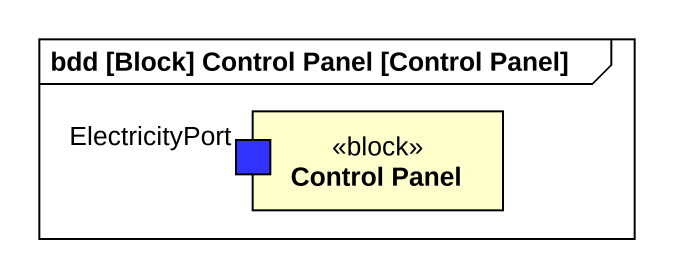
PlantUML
@startuml
mainframe bdd [Block] Control Panel [Control Panel]
rectangle "Control Panel" as Control_Panel <<block>> {
  port ElectricityPort #3333FF
}
@enduml
